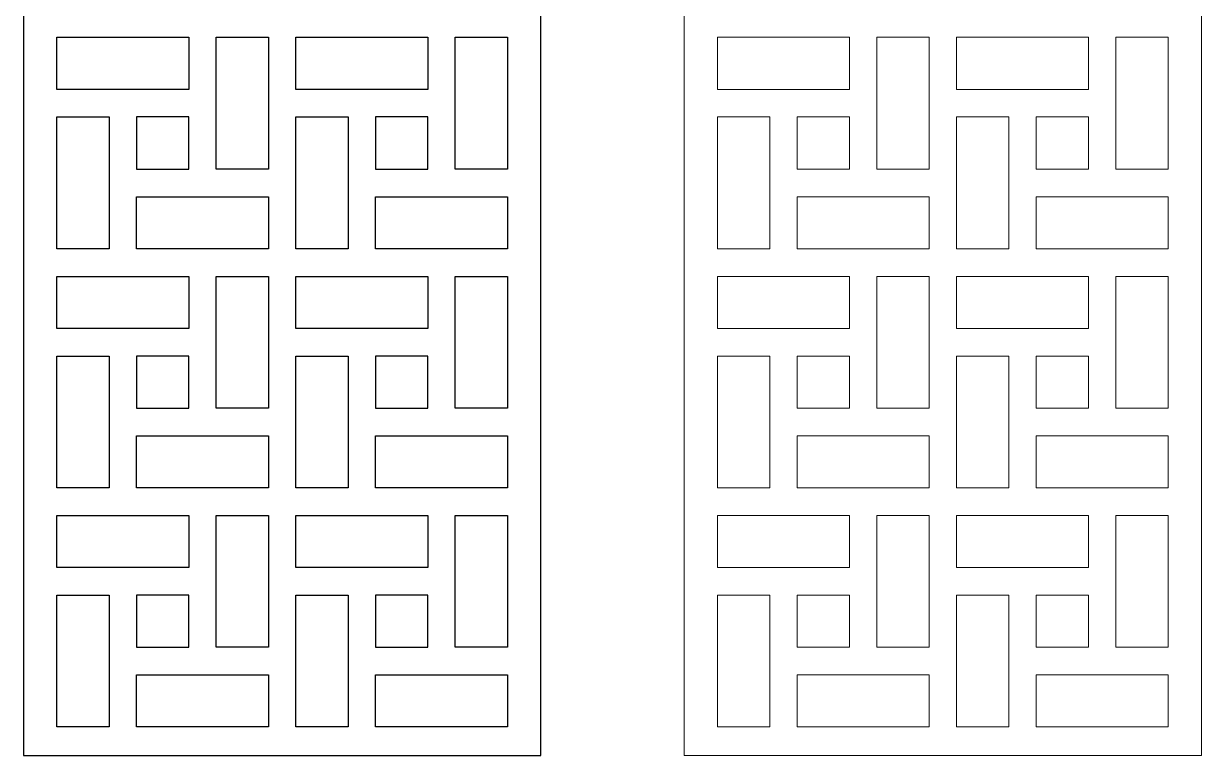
# Model space of a CAD drawing. Header units: centimetres. Extents: x -14.9 to -7.2, y -9.5 to 9.5.
# Drawn here: x -14.92 to -7.2, y -9.5 to -4.7 of the extents above; entities that cross this region are included whole.
import ezdxf

# ---------------------------------------------------------------- set-up
doc = ezdxf.new("R2010")
doc.units = ezdxf.units.CM
doc.header["$MEASUREMENT"] = 0
doc.layers.add('layer 1', color=7, linetype='Continuous')

msp = doc.modelspace()

# ---------------------------------------------------------------- linework, layer by layer
at = {"layer": 'layer 1', "color": 250}
for points in [[(-14.92119, 9.5), (-14.92119, 9.5), (-14.92119, 9.5), (-14.92119, 9.5), (-14.92119, 9.5), (-14.92119, 9.5), (-11.5311, 9.5), (-11.5311, 9.5), (-11.5311, 9.5), (-11.5311, 9.5), (-11.5311, -9.5), (-11.5311, -9.5), (-11.5311, -9.5), (-11.5311, -9.5), (-14.92119, -9.5), (-14.92119, -9.5), (-14.92119, -9.5), (-14.92119, -9.5), (-14.92119, 9.5), (-14.92119, 9.5)], [(-13.83827, -5.13656), (-13.83827, -5.13656), (-13.83827, -5.13656), (-13.83827, -5.13656), (-13.83827, -5.13656), (-13.83827, -5.13656), (-13.83827, -4.79449), (-13.83827, -4.79449), (-13.83827, -4.79449), (-13.83827, -4.79449), (-14.70246, -4.79449), (-14.70246, -4.79449), (-14.70246, -4.79449), (-14.70246, -4.79449), (-14.70246, -5.13656), (-14.70246, -5.13656), (-14.70246, -5.13656), (-14.4144, -5.13656), (-14.12633, -5.13656), (-13.83827, -5.13656)], [(-13.65824, -4.79449), (-13.65824, -4.79449), (-13.65824, -4.79449), (-13.65824, -4.79449), (-13.65824, -4.79449), (-13.65824, -5.08255), (-13.65824, -5.3706), (-13.65824, -5.65867), (-13.65824, -5.65867), (-13.65824, -5.65867), (-13.31616, -5.65867), (-13.31616, -5.65867), (-13.31616, -5.65867), (-13.31616, -5.65867), (-13.31616, -4.79449), (-13.31616, -4.79449), (-13.31616, -4.79449), (-13.31616, -4.79449), (-13.65824, -4.79449), (-13.65824, -4.79449)], [(-12.27194, -5.13656), (-12.27194, -5.13656), (-12.27194, -5.13656), (-12.27194, -5.13656), (-12.27194, -5.13656), (-12.27194, -5.13656), (-12.27194, -4.79449), (-12.27194, -4.79449), (-12.27194, -4.79449), (-12.27194, -4.79449), (-13.13613, -4.79449), (-13.13613, -4.79449), (-13.13613, -4.79449), (-13.13613, -4.79449), (-13.13613, -5.13656), (-13.13613, -5.13656), (-13.13613, -5.13656), (-12.84807, -5.13656), (-12.56, -5.13656), (-12.27194, -5.13656)], [(-12.09191, -4.79449), (-12.09191, -4.79449), (-12.09191, -4.79449), (-12.09191, -4.79449), (-12.09191, -4.79449), (-12.09191, -5.08255), (-12.09191, -5.3706), (-12.09191, -5.65867), (-12.09191, -5.65867), (-12.09191, -5.65867), (-11.74983, -5.65867), (-11.74983, -5.65867), (-11.74983, -5.65867), (-11.74983, -5.65867), (-11.74983, -4.79449), (-11.74983, -4.79449), (-11.74983, -4.79449), (-11.74983, -4.79449), (-12.09191, -4.79449), (-12.09191, -4.79449)], [(-14.36038, -6.18078), (-14.36038, -6.18078), (-14.36038, -6.18078), (-14.36038, -6.18078), (-14.36038, -6.18078), (-14.36038, -5.89272), (-14.36038, -5.60466), (-14.36038, -5.3166), (-14.36038, -5.3166), (-14.36038, -5.3166), (-14.70246, -5.3166), (-14.70246, -5.3166), (-14.70246, -5.3166), (-14.70246, -5.3166), (-14.70246, -6.18078), (-14.70246, -6.18078), (-14.70246, -6.18078), (-14.70246, -6.18078), (-14.36038, -6.18078), (-14.36038, -6.18078)], [(-14.18035, -5.3166), (-14.18035, -5.3166), (-14.18035, -5.3166), (-14.18035, -5.3166), (-14.18035, -5.3166), (-14.18035, -5.3166), (-13.83827, -5.3166), (-13.83827, -5.3166), (-13.83827, -5.3166), (-13.83827, -5.3166), (-13.83827, -5.65867), (-13.83827, -5.65867), (-13.83827, -5.65867), (-13.83827, -5.65867), (-14.18035, -5.65867), (-14.18035, -5.65867), (-14.18035, -5.65867), (-14.18035, -5.65867), (-14.18035, -5.3166), (-14.18035, -5.3166)], [(-12.79405, -6.18078), (-12.79405, -6.18078), (-12.79405, -6.18078), (-12.79405, -6.18078), (-12.79405, -6.18078), (-12.79405, -5.89272), (-12.79405, -5.60466), (-12.79405, -5.3166), (-12.79405, -5.3166), (-12.79405, -5.3166), (-13.13613, -5.3166), (-13.13613, -5.3166), (-13.13613, -5.3166), (-13.13613, -5.3166), (-13.13613, -6.18078), (-13.13613, -6.18078), (-13.13613, -6.18078), (-13.13613, -6.18078), (-12.79405, -6.18078), (-12.79405, -6.18078)], [(-12.61402, -5.3166), (-12.61402, -5.3166), (-12.61402, -5.3166), (-12.61402, -5.3166), (-12.61402, -5.3166), (-12.61402, -5.3166), (-12.27194, -5.3166), (-12.27194, -5.3166), (-12.27194, -5.3166), (-12.27194, -5.3166), (-12.27194, -5.65867), (-12.27194, -5.65867), (-12.27194, -5.65867), (-12.27194, -5.65867), (-12.61402, -5.65867), (-12.61402, -5.65867), (-12.61402, -5.65867), (-12.61402, -5.65867), (-12.61402, -5.3166), (-12.61402, -5.3166)], [(-13.31616, -5.83871), (-13.31616, -5.83871), (-13.31616, -5.83871), (-13.31616, -5.83871), (-13.31616, -5.83871), (-13.31616, -5.83871), (-14.18035, -5.83871), (-14.18035, -5.83871), (-14.18035, -5.83871), (-14.18035, -5.83871), (-14.18035, -6.18078), (-14.18035, -6.18078), (-14.18035, -6.18078), (-14.18035, -6.18078), (-13.31616, -6.18078), (-13.31616, -6.18078), (-13.31616, -6.18078), (-13.31616, -6.18078), (-13.31616, -5.83871), (-13.31616, -5.83871)], [(-11.74983, -5.83871), (-11.74983, -5.83871), (-11.74983, -5.83871), (-11.74983, -5.83871), (-11.74983, -5.83871), (-11.74983, -5.83871), (-12.61402, -5.83871), (-12.61402, -5.83871), (-12.61402, -5.83871), (-12.61402, -5.83871), (-12.61402, -6.18078), (-12.61402, -6.18078), (-12.61402, -6.18078), (-12.61402, -6.18078), (-11.74983, -6.18078), (-11.74983, -6.18078), (-11.74983, -6.18078), (-11.74983, -6.18078), (-11.74983, -5.83871), (-11.74983, -5.83871)], [(-13.83827, -6.70289), (-13.83827, -6.70289), (-13.83827, -6.70289), (-13.83827, -6.70289), (-13.83827, -6.70289), (-13.83827, -6.70289), (-13.83827, -6.36082), (-13.83827, -6.36082), (-13.83827, -6.36082), (-13.83827, -6.36082), (-14.70246, -6.36082), (-14.70246, -6.36082), (-14.70246, -6.36082), (-14.70246, -6.36082), (-14.70246, -6.70289), (-14.70246, -6.70289), (-14.70246, -6.70289), (-14.4144, -6.70289), (-14.12633, -6.70289), (-13.83827, -6.70289)], [(-13.65824, -6.36082), (-13.65824, -6.36082), (-13.65824, -6.36082), (-13.65824, -6.36082), (-13.65824, -6.36082), (-13.65824, -6.64888), (-13.65824, -6.93695), (-13.65824, -7.225), (-13.65824, -7.225), (-13.65824, -7.225), (-13.31616, -7.225), (-13.31616, -7.225), (-13.31616, -7.225), (-13.31616, -7.225), (-13.31616, -6.36082), (-13.31616, -6.36082), (-13.31616, -6.36082), (-13.31616, -6.36082), (-13.65824, -6.36082), (-13.65824, -6.36082)], [(-12.27194, -6.70289), (-12.27194, -6.70289), (-12.27194, -6.70289), (-12.27194, -6.70289), (-12.27194, -6.70289), (-12.27194, -6.70289), (-12.27194, -6.36082), (-12.27194, -6.36082), (-12.27194, -6.36082), (-12.27194, -6.36082), (-13.13613, -6.36082), (-13.13613, -6.36082), (-13.13613, -6.36082), (-13.13613, -6.36082), (-13.13613, -6.70289), (-13.13613, -6.70289), (-13.13613, -6.70289), (-12.84807, -6.70289), (-12.56, -6.70289), (-12.27194, -6.70289)], [(-12.09191, -6.36082), (-12.09191, -6.36082), (-12.09191, -6.36082), (-12.09191, -6.36082), (-12.09191, -6.36082), (-12.09191, -6.64888), (-12.09191, -6.93695), (-12.09191, -7.225), (-12.09191, -7.225), (-12.09191, -7.225), (-11.74983, -7.225), (-11.74983, -7.225), (-11.74983, -7.225), (-11.74983, -7.225), (-11.74983, -6.36082), (-11.74983, -6.36082), (-11.74983, -6.36082), (-11.74983, -6.36082), (-12.09191, -6.36082), (-12.09191, -6.36082)], [(-14.36038, -7.74711), (-14.36038, -7.74711), (-14.36038, -7.74711), (-14.36038, -7.74711), (-14.36038, -7.74711), (-14.36038, -7.45906), (-14.36038, -7.17099), (-14.36038, -6.88293), (-14.36038, -6.88293), (-14.36038, -6.88293), (-14.70246, -6.88293), (-14.70246, -6.88293), (-14.70246, -6.88293), (-14.70246, -6.88293), (-14.70246, -7.74711), (-14.70246, -7.74711), (-14.70246, -7.74711), (-14.70246, -7.74711), (-14.36038, -7.74711), (-14.36038, -7.74711)], [(-14.18035, -6.88293), (-14.18035, -6.88293), (-14.18035, -6.88293), (-14.18035, -6.88293), (-14.18035, -6.88293), (-14.18035, -6.88293), (-13.83827, -6.88293), (-13.83827, -6.88293), (-13.83827, -6.88293), (-13.83827, -6.88293), (-13.83827, -7.225), (-13.83827, -7.225), (-13.83827, -7.225), (-13.83827, -7.225), (-14.18035, -7.225), (-14.18035, -7.225), (-14.18035, -7.225), (-14.18035, -7.225), (-14.18035, -6.88293), (-14.18035, -6.88293)], [(-12.79405, -7.74711), (-12.79405, -7.74711), (-12.79405, -7.74711), (-12.79405, -7.74711), (-12.79405, -7.74711), (-12.79405, -7.45906), (-12.79405, -7.17099), (-12.79405, -6.88293), (-12.79405, -6.88293), (-12.79405, -6.88293), (-13.13613, -6.88293), (-13.13613, -6.88293), (-13.13613, -6.88293), (-13.13613, -6.88293), (-13.13613, -7.74711), (-13.13613, -7.74711), (-13.13613, -7.74711), (-13.13613, -7.74711), (-12.79405, -7.74711), (-12.79405, -7.74711)], [(-12.61402, -6.88293), (-12.61402, -6.88293), (-12.61402, -6.88293), (-12.61402, -6.88293), (-12.61402, -6.88293), (-12.61402, -6.88293), (-12.27194, -6.88293), (-12.27194, -6.88293), (-12.27194, -6.88293), (-12.27194, -6.88293), (-12.27194, -7.225), (-12.27194, -7.225), (-12.27194, -7.225), (-12.27194, -7.225), (-12.61402, -7.225), (-12.61402, -7.225), (-12.61402, -7.225), (-12.61402, -7.225), (-12.61402, -6.88293), (-12.61402, -6.88293)], [(-13.31616, -7.40504), (-13.31616, -7.40504), (-13.31616, -7.40504), (-13.31616, -7.40504), (-13.31616, -7.40504), (-13.31616, -7.40504), (-14.18035, -7.40504), (-14.18035, -7.40504), (-14.18035, -7.40504), (-14.18035, -7.40504), (-14.18035, -7.74711), (-14.18035, -7.74711), (-14.18035, -7.74711), (-14.18035, -7.74711), (-13.31616, -7.74711), (-13.31616, -7.74711), (-13.31616, -7.74711), (-13.31616, -7.74711), (-13.31616, -7.40504), (-13.31616, -7.40504)], [(-11.74983, -7.40504), (-11.74983, -7.40504), (-11.74983, -7.40504), (-11.74983, -7.40504), (-11.74983, -7.40504), (-11.74983, -7.40504), (-12.61402, -7.40504), (-12.61402, -7.40504), (-12.61402, -7.40504), (-12.61402, -7.40504), (-12.61402, -7.74711), (-12.61402, -7.74711), (-12.61402, -7.74711), (-12.61402, -7.74711), (-11.74983, -7.74711), (-11.74983, -7.74711), (-11.74983, -7.74711), (-11.74983, -7.74711), (-11.74983, -7.40504), (-11.74983, -7.40504)], [(-13.83827, -8.26922), (-13.83827, -8.26922), (-13.83827, -8.26922), (-13.83827, -8.26922), (-13.83827, -8.26922), (-13.83827, -8.26922), (-13.83827, -7.92715), (-13.83827, -7.92715), (-13.83827, -7.92715), (-13.83827, -7.92715), (-14.70246, -7.92715), (-14.70246, -7.92715), (-14.70246, -7.92715), (-14.70246, -7.92715), (-14.70246, -8.26922), (-14.70246, -8.26922), (-14.70246, -8.26922), (-14.4144, -8.26922), (-14.12633, -8.26922), (-13.83827, -8.26922)], [(-13.65824, -7.92715), (-13.65824, -7.92715), (-13.65824, -7.92715), (-13.65824, -7.92715), (-13.65824, -7.92715), (-13.65824, -8.21521), (-13.65824, -8.50328), (-13.65824, -8.79134), (-13.65824, -8.79134), (-13.65824, -8.79134), (-13.31616, -8.79134), (-13.31616, -8.79134), (-13.31616, -8.79134), (-13.31616, -8.79134), (-13.31616, -7.92715), (-13.31616, -7.92715), (-13.31616, -7.92715), (-13.31616, -7.92715), (-13.65824, -7.92715), (-13.65824, -7.92715)], [(-12.27194, -8.26922), (-12.27194, -8.26922), (-12.27194, -8.26922), (-12.27194, -8.26922), (-12.27194, -8.26922), (-12.27194, -8.26922), (-12.27194, -7.92715), (-12.27194, -7.92715), (-12.27194, -7.92715), (-12.27194, -7.92715), (-13.13613, -7.92715), (-13.13613, -7.92715), (-13.13613, -7.92715), (-13.13613, -7.92715), (-13.13613, -8.26922), (-13.13613, -8.26922), (-13.13613, -8.26922), (-12.84807, -8.26922), (-12.56, -8.26922), (-12.27194, -8.26922)], [(-12.09191, -7.92715), (-12.09191, -7.92715), (-12.09191, -7.92715), (-12.09191, -7.92715), (-12.09191, -7.92715), (-12.09191, -8.21521), (-12.09191, -8.50328), (-12.09191, -8.79134), (-12.09191, -8.79134), (-12.09191, -8.79134), (-11.74983, -8.79134), (-11.74983, -8.79134), (-11.74983, -8.79134), (-11.74983, -8.79134), (-11.74983, -7.92715), (-11.74983, -7.92715), (-11.74983, -7.92715), (-11.74983, -7.92715), (-12.09191, -7.92715), (-12.09191, -7.92715)], [(-14.36038, -9.31345), (-14.36038, -9.31345), (-14.36038, -9.31345), (-14.36038, -9.31345), (-14.36038, -9.31345), (-14.36038, -9.02539), (-14.36038, -8.73732), (-14.36038, -8.44926), (-14.36038, -8.44926), (-14.36038, -8.44926), (-14.70246, -8.44926), (-14.70246, -8.44926), (-14.70246, -8.44926), (-14.70246, -8.44926), (-14.70246, -9.31345), (-14.70246, -9.31345), (-14.70246, -9.31345), (-14.70246, -9.31345), (-14.36038, -9.31345), (-14.36038, -9.31345)], [(-14.18035, -8.44926), (-14.18035, -8.44926), (-14.18035, -8.44926), (-14.18035, -8.44926), (-14.18035, -8.44926), (-14.18035, -8.44926), (-13.83827, -8.44926), (-13.83827, -8.44926), (-13.83827, -8.44926), (-13.83827, -8.44926), (-13.83827, -8.79134), (-13.83827, -8.79134), (-13.83827, -8.79134), (-13.83827, -8.79134), (-14.18035, -8.79134), (-14.18035, -8.79134), (-14.18035, -8.79134), (-14.18035, -8.79134), (-14.18035, -8.44926), (-14.18035, -8.44926)], [(-12.79405, -9.31345), (-12.79405, -9.31345), (-12.79405, -9.31345), (-12.79405, -9.31345), (-12.79405, -9.31345), (-12.79405, -9.02539), (-12.79405, -8.73732), (-12.79405, -8.44926), (-12.79405, -8.44926), (-12.79405, -8.44926), (-13.13613, -8.44926), (-13.13613, -8.44926), (-13.13613, -8.44926), (-13.13613, -8.44926), (-13.13613, -9.31345), (-13.13613, -9.31345), (-13.13613, -9.31345), (-13.13613, -9.31345), (-12.79405, -9.31345), (-12.79405, -9.31345)], [(-12.61402, -8.44926), (-12.61402, -8.44926), (-12.61402, -8.44926), (-12.61402, -8.44926), (-12.61402, -8.44926), (-12.61402, -8.44926), (-12.27194, -8.44926), (-12.27194, -8.44926), (-12.27194, -8.44926), (-12.27194, -8.44926), (-12.27194, -8.79134), (-12.27194, -8.79134), (-12.27194, -8.79134), (-12.27194, -8.79134), (-12.61402, -8.79134), (-12.61402, -8.79134), (-12.61402, -8.79134), (-12.61402, -8.79134), (-12.61402, -8.44926), (-12.61402, -8.44926)], [(-13.31616, -8.97137), (-13.31616, -8.97137), (-13.31616, -8.97137), (-13.31616, -8.97137), (-13.31616, -8.97137), (-13.31616, -8.97137), (-14.18035, -8.97137), (-14.18035, -8.97137), (-14.18035, -8.97137), (-14.18035, -8.97137), (-14.18035, -9.31345), (-14.18035, -9.31345), (-14.18035, -9.31345), (-14.18035, -9.31345), (-13.31616, -9.31345), (-13.31616, -9.31345), (-13.31616, -9.31345), (-13.31616, -9.31345), (-13.31616, -8.97137), (-13.31616, -8.97137)], [(-11.74983, -8.97137), (-11.74983, -8.97137), (-11.74983, -8.97137), (-11.74983, -8.97137), (-11.74983, -8.97137), (-11.74983, -8.97137), (-12.61402, -8.97137), (-12.61402, -8.97137), (-12.61402, -8.97137), (-12.61402, -8.97137), (-12.61402, -9.31345), (-12.61402, -9.31345), (-12.61402, -9.31345), (-12.61402, -9.31345), (-11.74983, -9.31345), (-11.74983, -9.31345), (-11.74983, -9.31345), (-11.74983, -9.31345), (-11.74983, -8.97137), (-11.74983, -8.97137)]]:
    msp.add_open_spline(points, degree=3, knots=[0, 0, 0, 0, 0.1666667, 0.1666667, 0.1666667, 0.1666667, 0.3333333, 0.3333333, 0.3333333, 0.3333333, 0.5, 0.5, 0.5, 0.5, 0.6666667, 0.6666667, 0.6666667, 0.6666667, 1, 1, 1, 1], dxfattribs=at)
at = {"layer": 'layer 1', "color": 7, "lineweight": 9}
for points in [[(-10.58976, 9.5), (-10.58976, 9.5), (-10.58976, 9.5), (-10.58976, 9.5), (-10.58976, 9.5), (-10.58976, 9.5), (-7.19967, 9.5), (-7.19967, 9.5), (-7.19967, 9.5), (-7.19967, 9.5), (-7.19967, -9.5), (-7.19967, -9.5), (-7.19967, -9.5), (-7.19967, -9.5), (-10.58976, -9.5), (-10.58976, -9.5), (-10.58976, -9.5), (-10.58976, -9.5), (-10.58976, 9.5), (-10.58976, 9.5)], [(-9.50684, -5.13656), (-9.50684, -5.13656), (-9.50684, -5.13656), (-9.50684, -5.13656), (-9.50684, -5.13656), (-9.50684, -5.13656), (-9.50684, -4.79449), (-9.50684, -4.79449), (-9.50684, -4.79449), (-9.50684, -4.79449), (-10.37103, -4.79449), (-10.37103, -4.79449), (-10.37103, -4.79449), (-10.37103, -4.79449), (-10.37103, -5.13656), (-10.37103, -5.13656), (-10.37103, -5.13656), (-10.08297, -5.13656), (-9.7949, -5.13656), (-9.50684, -5.13656)], [(-9.32681, -4.79449), (-9.32681, -4.79449), (-9.32681, -4.79449), (-9.32681, -4.79449), (-9.32681, -4.79449), (-9.32681, -5.08255), (-9.32681, -5.3706), (-9.32681, -5.65867), (-9.32681, -5.65867), (-9.32681, -5.65867), (-8.98473, -5.65867), (-8.98473, -5.65867), (-8.98473, -5.65867), (-8.98473, -5.65867), (-8.98473, -4.79449), (-8.98473, -4.79449), (-8.98473, -4.79449), (-8.98473, -4.79449), (-9.32681, -4.79449), (-9.32681, -4.79449)], [(-7.94051, -5.13656), (-7.94051, -5.13656), (-7.94051, -5.13656), (-7.94051, -5.13656), (-7.94051, -5.13656), (-7.94051, -5.13656), (-7.94051, -4.79449), (-7.94051, -4.79449), (-7.94051, -4.79449), (-7.94051, -4.79449), (-8.8047, -4.79449), (-8.8047, -4.79449), (-8.8047, -4.79449), (-8.8047, -4.79449), (-8.8047, -5.13656), (-8.8047, -5.13656), (-8.8047, -5.13656), (-8.51664, -5.13656), (-8.22857, -5.13656), (-7.94051, -5.13656)], [(-7.76048, -4.79449), (-7.76048, -4.79449), (-7.76048, -4.79449), (-7.76048, -4.79449), (-7.76048, -4.79449), (-7.76048, -5.08255), (-7.76048, -5.3706), (-7.76048, -5.65867), (-7.76048, -5.65867), (-7.76048, -5.65867), (-7.4184, -5.65867), (-7.4184, -5.65867), (-7.4184, -5.65867), (-7.4184, -5.65867), (-7.4184, -4.79449), (-7.4184, -4.79449), (-7.4184, -4.79449), (-7.4184, -4.79449), (-7.76048, -4.79449), (-7.76048, -4.79449)], [(-10.02895, -6.18078), (-10.02895, -6.18078), (-10.02895, -6.18078), (-10.02895, -6.18078), (-10.02895, -6.18078), (-10.02895, -5.89272), (-10.02895, -5.60466), (-10.02895, -5.3166), (-10.02895, -5.3166), (-10.02895, -5.3166), (-10.37103, -5.3166), (-10.37103, -5.3166), (-10.37103, -5.3166), (-10.37103, -5.3166), (-10.37103, -6.18078), (-10.37103, -6.18078), (-10.37103, -6.18078), (-10.37103, -6.18078), (-10.02895, -6.18078), (-10.02895, -6.18078)], [(-9.84892, -5.3166), (-9.84892, -5.3166), (-9.84892, -5.3166), (-9.84892, -5.3166), (-9.84892, -5.3166), (-9.84892, -5.3166), (-9.50684, -5.3166), (-9.50684, -5.3166), (-9.50684, -5.3166), (-9.50684, -5.3166), (-9.50684, -5.65867), (-9.50684, -5.65867), (-9.50684, -5.65867), (-9.50684, -5.65867), (-9.84892, -5.65867), (-9.84892, -5.65867), (-9.84892, -5.65867), (-9.84892, -5.65867), (-9.84892, -5.3166), (-9.84892, -5.3166)], [(-8.46262, -6.18078), (-8.46262, -6.18078), (-8.46262, -6.18078), (-8.46262, -6.18078), (-8.46262, -6.18078), (-8.46262, -5.89272), (-8.46262, -5.60466), (-8.46262, -5.3166), (-8.46262, -5.3166), (-8.46262, -5.3166), (-8.8047, -5.3166), (-8.8047, -5.3166), (-8.8047, -5.3166), (-8.8047, -5.3166), (-8.8047, -6.18078), (-8.8047, -6.18078), (-8.8047, -6.18078), (-8.8047, -6.18078), (-8.46262, -6.18078), (-8.46262, -6.18078)], [(-8.28259, -5.3166), (-8.28259, -5.3166), (-8.28259, -5.3166), (-8.28259, -5.3166), (-8.28259, -5.3166), (-8.28259, -5.3166), (-7.94051, -5.3166), (-7.94051, -5.3166), (-7.94051, -5.3166), (-7.94051, -5.3166), (-7.94051, -5.65867), (-7.94051, -5.65867), (-7.94051, -5.65867), (-7.94051, -5.65867), (-8.28259, -5.65867), (-8.28259, -5.65867), (-8.28259, -5.65867), (-8.28259, -5.65867), (-8.28259, -5.3166), (-8.28259, -5.3166)], [(-8.98473, -5.83871), (-8.98473, -5.83871), (-8.98473, -5.83871), (-8.98473, -5.83871), (-8.98473, -5.83871), (-8.98473, -5.83871), (-9.84892, -5.83871), (-9.84892, -5.83871), (-9.84892, -5.83871), (-9.84892, -5.83871), (-9.84892, -6.18078), (-9.84892, -6.18078), (-9.84892, -6.18078), (-9.84892, -6.18078), (-8.98473, -6.18078), (-8.98473, -6.18078), (-8.98473, -6.18078), (-8.98473, -6.18078), (-8.98473, -5.83871), (-8.98473, -5.83871)], [(-7.4184, -5.83871), (-7.4184, -5.83871), (-7.4184, -5.83871), (-7.4184, -5.83871), (-7.4184, -5.83871), (-7.4184, -5.83871), (-8.28259, -5.83871), (-8.28259, -5.83871), (-8.28259, -5.83871), (-8.28259, -5.83871), (-8.28259, -6.18078), (-8.28259, -6.18078), (-8.28259, -6.18078), (-8.28259, -6.18078), (-7.4184, -6.18078), (-7.4184, -6.18078), (-7.4184, -6.18078), (-7.4184, -6.18078), (-7.4184, -5.83871), (-7.4184, -5.83871)], [(-9.50684, -6.70289), (-9.50684, -6.70289), (-9.50684, -6.70289), (-9.50684, -6.70289), (-9.50684, -6.70289), (-9.50684, -6.70289), (-9.50684, -6.36082), (-9.50684, -6.36082), (-9.50684, -6.36082), (-9.50684, -6.36082), (-10.37103, -6.36082), (-10.37103, -6.36082), (-10.37103, -6.36082), (-10.37103, -6.36082), (-10.37103, -6.70289), (-10.37103, -6.70289), (-10.37103, -6.70289), (-10.08297, -6.70289), (-9.7949, -6.70289), (-9.50684, -6.70289)], [(-9.32681, -6.36082), (-9.32681, -6.36082), (-9.32681, -6.36082), (-9.32681, -6.36082), (-9.32681, -6.36082), (-9.32681, -6.64888), (-9.32681, -6.93695), (-9.32681, -7.225), (-9.32681, -7.225), (-9.32681, -7.225), (-8.98473, -7.225), (-8.98473, -7.225), (-8.98473, -7.225), (-8.98473, -7.225), (-8.98473, -6.36082), (-8.98473, -6.36082), (-8.98473, -6.36082), (-8.98473, -6.36082), (-9.32681, -6.36082), (-9.32681, -6.36082)], [(-7.94051, -6.70289), (-7.94051, -6.70289), (-7.94051, -6.70289), (-7.94051, -6.70289), (-7.94051, -6.70289), (-7.94051, -6.70289), (-7.94051, -6.36082), (-7.94051, -6.36082), (-7.94051, -6.36082), (-7.94051, -6.36082), (-8.8047, -6.36082), (-8.8047, -6.36082), (-8.8047, -6.36082), (-8.8047, -6.36082), (-8.8047, -6.70289), (-8.8047, -6.70289), (-8.8047, -6.70289), (-8.51664, -6.70289), (-8.22857, -6.70289), (-7.94051, -6.70289)], [(-7.76048, -6.36082), (-7.76048, -6.36082), (-7.76048, -6.36082), (-7.76048, -6.36082), (-7.76048, -6.36082), (-7.76048, -6.64888), (-7.76048, -6.93695), (-7.76048, -7.225), (-7.76048, -7.225), (-7.76048, -7.225), (-7.4184, -7.225), (-7.4184, -7.225), (-7.4184, -7.225), (-7.4184, -7.225), (-7.4184, -6.36082), (-7.4184, -6.36082), (-7.4184, -6.36082), (-7.4184, -6.36082), (-7.76048, -6.36082), (-7.76048, -6.36082)], [(-10.02895, -7.74711), (-10.02895, -7.74711), (-10.02895, -7.74711), (-10.02895, -7.74711), (-10.02895, -7.74711), (-10.02895, -7.45906), (-10.02895, -7.17099), (-10.02895, -6.88293), (-10.02895, -6.88293), (-10.02895, -6.88293), (-10.37103, -6.88293), (-10.37103, -6.88293), (-10.37103, -6.88293), (-10.37103, -6.88293), (-10.37103, -7.74711), (-10.37103, -7.74711), (-10.37103, -7.74711), (-10.37103, -7.74711), (-10.02895, -7.74711), (-10.02895, -7.74711)], [(-9.84892, -6.88293), (-9.84892, -6.88293), (-9.84892, -6.88293), (-9.84892, -6.88293), (-9.84892, -6.88293), (-9.84892, -6.88293), (-9.50684, -6.88293), (-9.50684, -6.88293), (-9.50684, -6.88293), (-9.50684, -6.88293), (-9.50684, -7.225), (-9.50684, -7.225), (-9.50684, -7.225), (-9.50684, -7.225), (-9.84892, -7.225), (-9.84892, -7.225), (-9.84892, -7.225), (-9.84892, -7.225), (-9.84892, -6.88293), (-9.84892, -6.88293)], [(-8.46262, -7.74711), (-8.46262, -7.74711), (-8.46262, -7.74711), (-8.46262, -7.74711), (-8.46262, -7.74711), (-8.46262, -7.45906), (-8.46262, -7.17099), (-8.46262, -6.88293), (-8.46262, -6.88293), (-8.46262, -6.88293), (-8.8047, -6.88293), (-8.8047, -6.88293), (-8.8047, -6.88293), (-8.8047, -6.88293), (-8.8047, -7.74711), (-8.8047, -7.74711), (-8.8047, -7.74711), (-8.8047, -7.74711), (-8.46262, -7.74711), (-8.46262, -7.74711)], [(-8.28259, -6.88293), (-8.28259, -6.88293), (-8.28259, -6.88293), (-8.28259, -6.88293), (-8.28259, -6.88293), (-8.28259, -6.88293), (-7.94051, -6.88293), (-7.94051, -6.88293), (-7.94051, -6.88293), (-7.94051, -6.88293), (-7.94051, -7.225), (-7.94051, -7.225), (-7.94051, -7.225), (-7.94051, -7.225), (-8.28259, -7.225), (-8.28259, -7.225), (-8.28259, -7.225), (-8.28259, -7.225), (-8.28259, -6.88293), (-8.28259, -6.88293)], [(-8.98473, -7.40504), (-8.98473, -7.40504), (-8.98473, -7.40504), (-8.98473, -7.40504), (-8.98473, -7.40504), (-8.98473, -7.40504), (-9.84892, -7.40504), (-9.84892, -7.40504), (-9.84892, -7.40504), (-9.84892, -7.40504), (-9.84892, -7.74711), (-9.84892, -7.74711), (-9.84892, -7.74711), (-9.84892, -7.74711), (-8.98473, -7.74711), (-8.98473, -7.74711), (-8.98473, -7.74711), (-8.98473, -7.74711), (-8.98473, -7.40504), (-8.98473, -7.40504)], [(-7.4184, -7.40504), (-7.4184, -7.40504), (-7.4184, -7.40504), (-7.4184, -7.40504), (-7.4184, -7.40504), (-7.4184, -7.40504), (-8.28259, -7.40504), (-8.28259, -7.40504), (-8.28259, -7.40504), (-8.28259, -7.40504), (-8.28259, -7.74711), (-8.28259, -7.74711), (-8.28259, -7.74711), (-8.28259, -7.74711), (-7.4184, -7.74711), (-7.4184, -7.74711), (-7.4184, -7.74711), (-7.4184, -7.74711), (-7.4184, -7.40504), (-7.4184, -7.40504)], [(-9.50684, -8.26922), (-9.50684, -8.26922), (-9.50684, -8.26922), (-9.50684, -8.26922), (-9.50684, -8.26922), (-9.50684, -8.26922), (-9.50684, -7.92715), (-9.50684, -7.92715), (-9.50684, -7.92715), (-9.50684, -7.92715), (-10.37103, -7.92715), (-10.37103, -7.92715), (-10.37103, -7.92715), (-10.37103, -7.92715), (-10.37103, -8.26922), (-10.37103, -8.26922), (-10.37103, -8.26922), (-10.08297, -8.26922), (-9.7949, -8.26922), (-9.50684, -8.26922)], [(-9.32681, -7.92715), (-9.32681, -7.92715), (-9.32681, -7.92715), (-9.32681, -7.92715), (-9.32681, -7.92715), (-9.32681, -8.21521), (-9.32681, -8.50328), (-9.32681, -8.79134), (-9.32681, -8.79134), (-9.32681, -8.79134), (-8.98473, -8.79134), (-8.98473, -8.79134), (-8.98473, -8.79134), (-8.98473, -8.79134), (-8.98473, -7.92715), (-8.98473, -7.92715), (-8.98473, -7.92715), (-8.98473, -7.92715), (-9.32681, -7.92715), (-9.32681, -7.92715)], [(-7.94051, -8.26922), (-7.94051, -8.26922), (-7.94051, -8.26922), (-7.94051, -8.26922), (-7.94051, -8.26922), (-7.94051, -8.26922), (-7.94051, -7.92715), (-7.94051, -7.92715), (-7.94051, -7.92715), (-7.94051, -7.92715), (-8.8047, -7.92715), (-8.8047, -7.92715), (-8.8047, -7.92715), (-8.8047, -7.92715), (-8.8047, -8.26922), (-8.8047, -8.26922), (-8.8047, -8.26922), (-8.51664, -8.26922), (-8.22857, -8.26922), (-7.94051, -8.26922)], [(-7.76048, -7.92715), (-7.76048, -7.92715), (-7.76048, -7.92715), (-7.76048, -7.92715), (-7.76048, -7.92715), (-7.76048, -8.21521), (-7.76048, -8.50328), (-7.76048, -8.79134), (-7.76048, -8.79134), (-7.76048, -8.79134), (-7.4184, -8.79134), (-7.4184, -8.79134), (-7.4184, -8.79134), (-7.4184, -8.79134), (-7.4184, -7.92715), (-7.4184, -7.92715), (-7.4184, -7.92715), (-7.4184, -7.92715), (-7.76048, -7.92715), (-7.76048, -7.92715)], [(-10.02895, -9.31345), (-10.02895, -9.31345), (-10.02895, -9.31345), (-10.02895, -9.31345), (-10.02895, -9.31345), (-10.02895, -9.02539), (-10.02895, -8.73732), (-10.02895, -8.44926), (-10.02895, -8.44926), (-10.02895, -8.44926), (-10.37103, -8.44926), (-10.37103, -8.44926), (-10.37103, -8.44926), (-10.37103, -8.44926), (-10.37103, -9.31345), (-10.37103, -9.31345), (-10.37103, -9.31345), (-10.37103, -9.31345), (-10.02895, -9.31345), (-10.02895, -9.31345)], [(-9.84892, -8.44926), (-9.84892, -8.44926), (-9.84892, -8.44926), (-9.84892, -8.44926), (-9.84892, -8.44926), (-9.84892, -8.44926), (-9.50684, -8.44926), (-9.50684, -8.44926), (-9.50684, -8.44926), (-9.50684, -8.44926), (-9.50684, -8.79134), (-9.50684, -8.79134), (-9.50684, -8.79134), (-9.50684, -8.79134), (-9.84892, -8.79134), (-9.84892, -8.79134), (-9.84892, -8.79134), (-9.84892, -8.79134), (-9.84892, -8.44926), (-9.84892, -8.44926)], [(-8.46262, -9.31345), (-8.46262, -9.31345), (-8.46262, -9.31345), (-8.46262, -9.31345), (-8.46262, -9.31345), (-8.46262, -9.02539), (-8.46262, -8.73732), (-8.46262, -8.44926), (-8.46262, -8.44926), (-8.46262, -8.44926), (-8.8047, -8.44926), (-8.8047, -8.44926), (-8.8047, -8.44926), (-8.8047, -8.44926), (-8.8047, -9.31345), (-8.8047, -9.31345), (-8.8047, -9.31345), (-8.8047, -9.31345), (-8.46262, -9.31345), (-8.46262, -9.31345)], [(-8.28259, -8.44926), (-8.28259, -8.44926), (-8.28259, -8.44926), (-8.28259, -8.44926), (-8.28259, -8.44926), (-8.28259, -8.44926), (-7.94051, -8.44926), (-7.94051, -8.44926), (-7.94051, -8.44926), (-7.94051, -8.44926), (-7.94051, -8.79134), (-7.94051, -8.79134), (-7.94051, -8.79134), (-7.94051, -8.79134), (-8.28259, -8.79134), (-8.28259, -8.79134), (-8.28259, -8.79134), (-8.28259, -8.79134), (-8.28259, -8.44926), (-8.28259, -8.44926)], [(-8.98473, -8.97137), (-8.98473, -8.97137), (-8.98473, -8.97137), (-8.98473, -8.97137), (-8.98473, -8.97137), (-8.98473, -8.97137), (-9.84892, -8.97137), (-9.84892, -8.97137), (-9.84892, -8.97137), (-9.84892, -8.97137), (-9.84892, -9.31345), (-9.84892, -9.31345), (-9.84892, -9.31345), (-9.84892, -9.31345), (-8.98473, -9.31345), (-8.98473, -9.31345), (-8.98473, -9.31345), (-8.98473, -9.31345), (-8.98473, -8.97137), (-8.98473, -8.97137)], [(-7.4184, -8.97137), (-7.4184, -8.97137), (-7.4184, -8.97137), (-7.4184, -8.97137), (-7.4184, -8.97137), (-7.4184, -8.97137), (-8.28259, -8.97137), (-8.28259, -8.97137), (-8.28259, -8.97137), (-8.28259, -8.97137), (-8.28259, -9.31345), (-8.28259, -9.31345), (-8.28259, -9.31345), (-8.28259, -9.31345), (-7.4184, -9.31345), (-7.4184, -9.31345), (-7.4184, -9.31345), (-7.4184, -9.31345), (-7.4184, -8.97137), (-7.4184, -8.97137)]]:
    msp.add_open_spline(points, degree=3, knots=[0, 0, 0, 0, 0.1666667, 0.1666667, 0.1666667, 0.1666667, 0.3333333, 0.3333333, 0.3333333, 0.3333333, 0.5, 0.5, 0.5, 0.5, 0.6666667, 0.6666667, 0.6666667, 0.6666667, 1, 1, 1, 1], dxfattribs=at)

doc.saveas('drawing.dxf')
